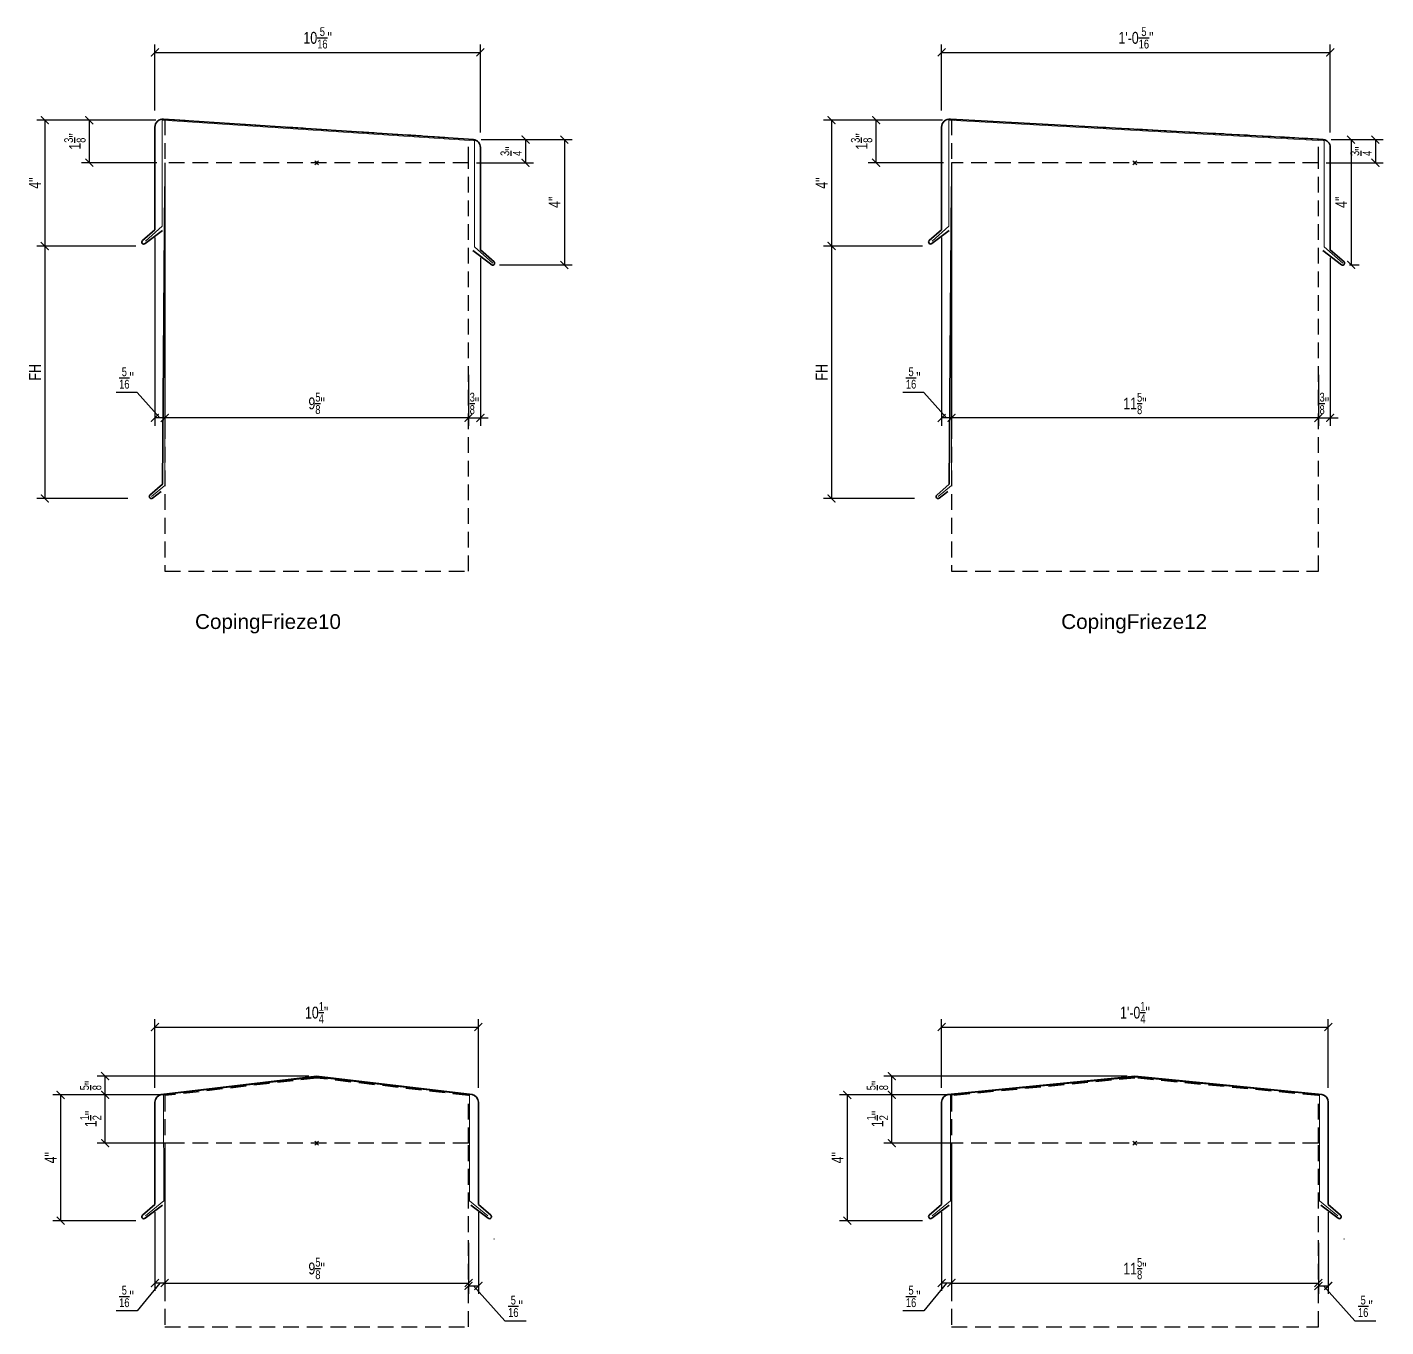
# Model space of a CAD drawing. Header units: inches. Extents: x 1550 to 1938, y 1113 to 1725.
# Drawn here: x 1718.37 to 1761.41, y 1655.64 to 1696.81 of the extents above; entities that cross this region are included whole.
import ezdxf
from ezdxf.enums import TextEntityAlignment as Align

# ---------------------------------------------------------------- set-up
doc = ezdxf.new("R2010")
doc.units = ezdxf.units.IN
doc.header["$LTSCALE"] = 4
doc.header["$MEASUREMENT"] = 0
doc.header["$PDMODE"] = 99
doc.header["$PDSIZE"] = 0.0625
doc.linetypes.add('HIDDEN2', pattern=[0.1875, 0.125, -0.0625])
doc.layers.get('Defpoints').update_dxf_attribs({"color": 121})
for name, color, linetype, lineweight in [('A-Anno-Dims', 211, 'Continuous', 25), ('G-Anno-Ttlb', 213, 'Continuous', 50), ('SubStrate', 81, 'HIDDEN2', 25), ('Thin', 150, 'Continuous', 18), ('Wide', 212, 'Continuous', 35)]:
    doc.layers.add(name, color=color, linetype=linetype, lineweight=lineweight)
doc.layers.add('G-Anno-Nplt', color=140, linetype='Continuous', lineweight=18, plot=False)
doc.styles.add('Arch-Dim', font='ARIAL.TTF', dxfattribs={"width": 0.75})
doc.styles.add('RomanS', font='romans.shx')
doc.dimstyles.new('Aec-Arch-I-3', dxfattribs={"dimscale": 4, "dimtxt": 0.09375, "dimasz": 0.0625, "dimexe": 0.0625, "dimexo": 0.0625, "dimgap": 0.03125, "dimtad": 1, "dimdec": 4, "dimzin": 3, "dimdsep": 46, "dimlunit": 4, "dimtxsty": 'Arch-Dim', "dimblk": 'ARCHTICK', "dimcen": 0.09375, "dimclrd": 8, "dimclre": 8, "dimazin": 2, "dimtfac": 0.75, "dimtdec": 4, "dimtix": 1, "dimtmove": 1, "dimatfit": 2, "dimldrblk": 'OPEN90', "dimfxl": 1, "dimtolj": 1, "dimtzin": 0, "dimarcsym": 0})

# ---------------------------------------------------------------- blocks, each defined once
blk = doc.blocks.new('_ArchTick')
at = {"color": 0, "linetype": 'ByBlock', "const_width": 0.15}
blk.add_lwpolyline([(-0.5, -0.5), (0.5, 0.5)], dxfattribs=at)
blk = doc.blocks.new('*D84')
at = {"layer": 'A-Anno-Dims', "color": 8, "lineweight": -2}
for p, q in [((1732.754, 1693.246), (1735.636, 1693.246)), ((1735.386, 1693.246), (1735.386, 1689.277)), ((1733.333, 1689.277), (1735.636, 1689.277))]:
    blk.add_line(p, q, dxfattribs=at)
at = {"layer": 'Defpoints', "color": 0}
for p in [(1732.504, 1693.246), (1733.083, 1689.277), (1735.386, 1689.277)]:
    blk.add_point(p, dxfattribs=at)
at = {"layer": 'A-Anno-Dims', "color": 8, "lineweight": -2, "xscale": 0.25, "yscale": 0.25, "zscale": 0.25}
for p, rotation in [((1735.386, 1693.246), 90), ((1735.386, 1689.277), 270)]:
    blk.add_blockref('_ArchTick', p, dxfattribs=dict(at, rotation=rotation))
at = {"layer": 'A-Anno-Dims', "color": 0, "insert": (1735.074, 1691.262), "char_height": 0.375, "attachment_point": 5, "rotation": 90, "style": 'Arch-Dim'}
blk.add_mtext('\\A1;4"', dxfattribs=at)
blk = doc.blocks.new('_Open90')
at = {"color": 0, "linetype": 'ByBlock', "lineweight": -2}
for p, q in [((0, 0), (-1, 0)), ((-0.5, 0.5), (0, 0)), ((0, 0), (-0.5, -0.5))]:
    blk.add_line(p, q, dxfattribs=at)
blk = doc.blocks.new('*D85')
at = {"layer": 'A-Anno-Dims', "color": 8, "lineweight": -2}
for p, q in [((1722.413, 1694.173), (1722.413, 1696.26)), ((1722.413, 1696.01), (1732.726, 1696.01)), ((1732.726, 1693.472), (1732.726, 1696.26))]:
    blk.add_line(p, q, dxfattribs=at)
at = {"layer": 'Defpoints', "color": 0}
for p in [(1732.726, 1696.01), (1722.413, 1693.923), (1732.726, 1693.222)]:
    blk.add_point(p, dxfattribs=at)
at = {"layer": 'A-Anno-Dims', "color": 8, "lineweight": -2, "xscale": 0.25, "yscale": 0.25, "zscale": 0.25, "rotation": 180}
blk.add_blockref('_ArchTick', (1722.413, 1696.01), dxfattribs=at)
at = {"layer": 'A-Anno-Dims', "color": 8, "lineweight": -2, "xscale": 0.25, "yscale": 0.25, "zscale": 0.25}
blk.add_blockref('_ArchTick', (1732.726, 1696.01), dxfattribs=at)
at = {"layer": 'A-Anno-Dims', "color": 0, "insert": (1727.57, 1696.47), "char_height": 0.375, "attachment_point": 5, "style": 'Arch-Dim'}
blk.add_mtext('\\A1;10{\\H0.750000x;\\S5/16;}"', dxfattribs=at)
blk = doc.blocks.new('Anno_Title_T2')
at = {"color": 0, "linetype": 'ByBlock', "lineweight": -2, "style": 'RomanS'}
blk.add_attdef('TITLE', (0, 0.5), '', height=1.25, dxfattribs=at)
blk.add_attdef('SCALE', text='', height=0.75, dxfattribs=at).set_placement((0, -0.5), align=Align.TOP_LEFT)
blk = doc.blocks.new('*D91')
at = {"layer": 'A-Anno-Dims', "color": 8, "lineweight": -2}
for p, q in [((1733.004, 1693.246), (1734.406, 1693.246)), ((1734.156, 1693.246), (1734.156, 1692.513)), ((1732.601, 1692.513), (1734.406, 1692.513))]:
    blk.add_line(p, q, dxfattribs=at)
at = {"layer": 'Defpoints', "color": 0}
for p in [(1732.754, 1693.246), (1732.351, 1692.513), (1734.156, 1692.513)]:
    blk.add_point(p, dxfattribs=at)
at = {"layer": 'A-Anno-Dims', "color": 8, "lineweight": -2, "xscale": 0.25, "yscale": 0.25, "zscale": 0.25}
for p, rotation in [((1734.156, 1693.246), 90), ((1734.156, 1692.513), 270)]:
    blk.add_blockref('_ArchTick', p, dxfattribs=dict(at, rotation=rotation))
at = {"layer": 'A-Anno-Dims', "color": 0, "insert": (1733.7, 1692.88), "char_height": 0.375, "attachment_point": 5, "rotation": 90, "style": 'Arch-Dim'}
blk.add_mtext('\\A1;{\\H0.750000x;\\S3/4;}"', dxfattribs=at)
blk = doc.blocks.new('*D86')
at = {"layer": 'A-Anno-Dims', "color": 8, "lineweight": -2}
for p, q in [((1722.442, 1693.861), (1720.087, 1693.861)), ((1720.337, 1692.513), (1720.337, 1693.861)), ((1722.476, 1692.513), (1720.087, 1692.513))]:
    blk.add_line(p, q, dxfattribs=at)
at = {"layer": 'Defpoints', "color": 0}
for p in [(1720.337, 1693.861), (1722.692, 1693.861), (1722.726, 1692.513)]:
    blk.add_point(p, dxfattribs=at)
at = {"layer": 'A-Anno-Dims', "color": 8, "lineweight": -2, "xscale": 0.25, "yscale": 0.25, "zscale": 0.25}
for p, rotation in [((1720.337, 1693.861), 90), ((1720.337, 1692.513), 270)]:
    blk.add_blockref('_ArchTick', p, dxfattribs=dict(at, rotation=rotation))
at = {"layer": 'A-Anno-Dims', "color": 0, "insert": (1719.878, 1693.187), "char_height": 0.375, "attachment_point": 5, "rotation": 90, "style": 'Arch-Dim'}
blk.add_mtext('\\A1;1{\\H0.750000x;\\S3/8;}"', dxfattribs=at)
blk = doc.blocks.new('*D87')
at = {"layer": 'A-Anno-Dims', "color": 8, "lineweight": -2}
for p, q in [((1722.442, 1693.861), (1718.676, 1693.861)), ((1718.926, 1693.861), (1718.926, 1689.876)), ((1721.808, 1689.876), (1718.676, 1689.876))]:
    blk.add_line(p, q, dxfattribs=at)
at = {"layer": 'Defpoints', "color": 0}
for p in [(1722.692, 1693.861), (1718.926, 1689.876), (1722.058, 1689.876)]:
    blk.add_point(p, dxfattribs=at)
at = {"layer": 'A-Anno-Dims', "color": 8, "lineweight": -2, "xscale": 0.25, "yscale": 0.25, "zscale": 0.25}
for p, rotation in [((1718.926, 1693.861), 90), ((1718.926, 1689.876), 270)]:
    blk.add_blockref('_ArchTick', p, dxfattribs=dict(at, rotation=rotation))
at = {"layer": 'A-Anno-Dims', "color": 0, "insert": (1718.613, 1691.868), "char_height": 0.375, "attachment_point": 5, "rotation": 90, "style": 'Arch-Dim'}
blk.add_mtext('\\A1;4"', dxfattribs=at)
blk = doc.blocks.new('*D88')
at = {"layer": 'A-Anno-Dims', "color": 8, "lineweight": -2}
for p, q in [((1722.726, 1692.013), (1722.726, 1684.181)), ((1722.413, 1690.144), (1722.413, 1684.181)), ((1721.849, 1685.239), (1721.182, 1685.239)), ((1722.57, 1684.431), (1721.849, 1685.239)), ((1722.726, 1684.431), (1722.413, 1684.431))]:
    blk.add_line(p, q, dxfattribs=at)
at = {"layer": 'Defpoints', "color": 0}
for p in [(1722.726, 1692.263), (1722.413, 1690.394), (1722.413, 1684.431)]:
    blk.add_point(p, dxfattribs=at)
at = {"layer": 'A-Anno-Dims', "color": 8, "lineweight": -2, "xscale": 0.25, "yscale": 0.25, "zscale": 0.25, "rotation": 180}
blk.add_blockref('_ArchTick', (1722.413, 1684.431), dxfattribs=at)
at = {"layer": 'A-Anno-Dims', "color": 8, "lineweight": -2, "xscale": 0.25, "yscale": 0.25, "zscale": 0.25}
blk.add_blockref('_ArchTick', (1722.726, 1684.431), dxfattribs=at)
at = {"layer": 'A-Anno-Dims', "color": 0, "insert": (1721.515, 1685.696), "char_height": 0.375, "attachment_point": 5, "style": 'Arch-Dim'}
blk.add_mtext('\\A1;{\\H0.750000x;\\S5/16;}"', dxfattribs=at)
blk = doc.blocks.new('*D92')
at = {"layer": 'A-Anno-Dims', "color": 8, "lineweight": -2}
for p, q in [((1732.726, 1689.505), (1732.726, 1684.181)), ((1732.351, 1685.793), (1732.351, 1684.181)), ((1732.351, 1684.431), (1732.101, 1684.431)), ((1732.351, 1684.431), (1732.726, 1684.431)), ((1732.726, 1684.431), (1732.976, 1684.431))]:
    blk.add_line(p, q, dxfattribs=at)
at = {"layer": 'Defpoints', "color": 0}
for p in [(1732.726, 1689.755), (1732.351, 1686.043), (1732.726, 1684.431)]:
    blk.add_point(p, dxfattribs=at)
at = {"layer": 'A-Anno-Dims', "color": 8, "lineweight": -2, "xscale": 0.25, "yscale": 0.25, "zscale": 0.25}
blk.add_blockref('_ArchTick', (1732.351, 1684.431), dxfattribs=at)
at = {"layer": 'A-Anno-Dims', "color": 8, "lineweight": -2, "xscale": 0.25, "yscale": 0.25, "zscale": 0.25, "rotation": 180}
blk.add_blockref('_ArchTick', (1732.726, 1684.431), dxfattribs=at)
at = {"layer": 'A-Anno-Dims', "color": 0, "insert": (1732.538, 1684.89), "char_height": 0.375, "attachment_point": 5, "style": 'Arch-Dim'}
blk.add_mtext('\\A1;{\\H0.750000x;\\S3/8;}"', dxfattribs=at)
blk = doc.blocks.new('*D89')
at = {"layer": 'A-Anno-Dims', "color": 8, "lineweight": -2}
for p, q in [((1721.558, 1689.876), (1718.676, 1689.876)), ((1718.926, 1689.876), (1718.926, 1681.876)), ((1721.558, 1681.876), (1718.676, 1681.876))]:
    blk.add_line(p, q, dxfattribs=at)
at = {"layer": 'Defpoints', "color": 0}
for p in [(1721.808, 1689.876), (1718.926, 1681.876), (1721.808, 1681.876)]:
    blk.add_point(p, dxfattribs=at)
at = {"layer": 'A-Anno-Dims', "color": 8, "lineweight": -2, "xscale": 0.25, "yscale": 0.25, "zscale": 0.25}
for p, rotation in [((1718.926, 1689.876), 90), ((1718.926, 1681.876), 270)]:
    blk.add_blockref('_ArchTick', p, dxfattribs=dict(at, rotation=rotation))
at = {"layer": 'A-Anno-Dims', "color": 0, "insert": (1718.613, 1685.876), "char_height": 0.375, "attachment_point": 5, "rotation": 90, "style": 'Arch-Dim'}
blk.add_mtext('\\A1;FH', dxfattribs=at)
blk = doc.blocks.new('*D90')
at = {"layer": 'A-Anno-Dims', "color": 8, "lineweight": -2}
for p, q in [((1722.726, 1685.543), (1722.726, 1684.181)), ((1732.351, 1685.543), (1732.351, 1684.181)), ((1732.351, 1684.431), (1722.726, 1684.431))]:
    blk.add_line(p, q, dxfattribs=at)
at = {"layer": 'Defpoints', "color": 0}
for p in [(1722.726, 1685.793), (1732.351, 1685.793), (1722.726, 1684.431)]:
    blk.add_point(p, dxfattribs=at)
at = {"layer": 'A-Anno-Dims', "color": 8, "lineweight": -2, "xscale": 0.25, "yscale": 0.25, "zscale": 0.25, "rotation": 180}
blk.add_blockref('_ArchTick', (1722.726, 1684.431), dxfattribs=at)
at = {"layer": 'A-Anno-Dims', "color": 8, "lineweight": -2, "xscale": 0.25, "yscale": 0.25, "zscale": 0.25}
blk.add_blockref('_ArchTick', (1732.351, 1684.431), dxfattribs=at)
at = {"layer": 'A-Anno-Dims', "color": 0, "insert": (1727.538, 1684.891), "char_height": 0.375, "attachment_point": 5, "style": 'Arch-Dim'}
blk.add_mtext('\\A1;9{\\H0.750000x;\\S5/8;}"', dxfattribs=at)
blk = doc.blocks.new('AecDtl_CopingFrieze10')
at = {"layer": 'Thin'}
for points in [[(-5.425, -2.479), (-4.892, -2.005), (-4.895, 1.353), (4.997, 0.698), (4.997, -2.666), (5.585, -3.183)], [(-4.812, -0.755), (-4.812, -10.221), (-5.233, -10.574)]]:
    blk.add_lwpolyline(points, dxfattribs=at)
at = {"layer": 'Wide'}
for points in [[(5.529, -3.225, 0.937731), (5.625, -3.143), (5.187, -2.759), (5.187, 0.485, 0.382162), (4.965, 0.733), (-4.847, 1.379, 0.447008), (-5.125, 1.13), (-5.125, -2.12), (-5.517, -2.464, 0.414214), (-5.523, -2.553), (-5.521, -2.554, 0.393565), (-5.437, -2.563), (-4.888, -2.146)], [(-4.812, -0.755), (-4.888, -10.182), (-5.28, -10.527, 0.414214), (-5.286, -10.615), (-5.285, -10.617, 0.393565), (-5.2, -10.625), (-4.926, -10.417)]]:
    blk.add_lwpolyline(points, format="xyb", dxfattribs=at)
blk = doc.blocks.new('*D94')
at = {"layer": 'A-Anno-Dims', "color": 8, "lineweight": -2}
for p, q in [((1759.678, 1693.246), (1760.561, 1693.246)), ((1760.311, 1693.246), (1760.311, 1689.277)), ((1760.258, 1689.277), (1760.561, 1689.277))]:
    blk.add_line(p, q, dxfattribs=at)
at = {"layer": 'Defpoints', "color": 0}
for p in [(1759.428, 1693.246), (1760.008, 1689.277), (1760.311, 1689.277)]:
    blk.add_point(p, dxfattribs=at)
at = {"layer": 'A-Anno-Dims', "color": 8, "lineweight": -2, "xscale": 0.25, "yscale": 0.25, "zscale": 0.25}
for p, rotation in [((1760.311, 1693.246), 90), ((1760.311, 1689.277), 270)]:
    blk.add_blockref('_ArchTick', p, dxfattribs=dict(at, rotation=rotation))
at = {"layer": 'A-Anno-Dims', "color": 0, "insert": (1759.998, 1691.262), "char_height": 0.375, "attachment_point": 5, "rotation": 90, "style": 'Arch-Dim'}
blk.add_mtext('\\A1;4"', dxfattribs=at)
blk = doc.blocks.new('*D95')
at = {"layer": 'A-Anno-Dims', "color": 8, "lineweight": -2}
for p, q in [((1747.338, 1694.173), (1747.338, 1696.26)), ((1747.338, 1696.01), (1759.65, 1696.01)), ((1759.65, 1693.472), (1759.65, 1696.26))]:
    blk.add_line(p, q, dxfattribs=at)
at = {"layer": 'Defpoints', "color": 0}
for p in [(1759.65, 1696.01), (1747.338, 1693.923), (1759.65, 1693.222)]:
    blk.add_point(p, dxfattribs=at)
at = {"layer": 'A-Anno-Dims', "color": 8, "lineweight": -2, "xscale": 0.25, "yscale": 0.25, "zscale": 0.25, "rotation": 180}
blk.add_blockref('_ArchTick', (1747.338, 1696.01), dxfattribs=at)
at = {"layer": 'A-Anno-Dims', "color": 8, "lineweight": -2, "xscale": 0.25, "yscale": 0.25, "zscale": 0.25}
blk.add_blockref('_ArchTick', (1759.65, 1696.01), dxfattribs=at)
at = {"layer": 'A-Anno-Dims', "color": 0, "insert": (1753.494, 1696.47), "char_height": 0.375, "attachment_point": 5, "style": 'Arch-Dim'}
blk.add_mtext('\\A1;1\'-0{\\H0.750000x;\\S5/16;}"', dxfattribs=at)
blk = doc.blocks.new('*D101')
at = {"layer": 'A-Anno-Dims', "color": 8, "lineweight": -2}
for p, q in [((1759.928, 1693.246), (1761.331, 1693.246)), ((1761.081, 1693.246), (1761.081, 1692.513)), ((1759.525, 1692.513), (1761.331, 1692.513))]:
    blk.add_line(p, q, dxfattribs=at)
at = {"layer": 'Defpoints', "color": 0}
for p in [(1759.678, 1693.246), (1759.275, 1692.513), (1761.081, 1692.513)]:
    blk.add_point(p, dxfattribs=at)
at = {"layer": 'A-Anno-Dims', "color": 8, "lineweight": -2, "xscale": 0.25, "yscale": 0.25, "zscale": 0.25}
for p, rotation in [((1761.081, 1693.246), 90), ((1761.081, 1692.513), 270)]:
    blk.add_blockref('_ArchTick', p, dxfattribs=dict(at, rotation=rotation))
at = {"layer": 'A-Anno-Dims', "color": 0, "insert": (1760.625, 1692.88), "char_height": 0.375, "attachment_point": 5, "rotation": 90, "style": 'Arch-Dim'}
blk.add_mtext('\\A1;{\\H0.750000x;\\S3/4;}"', dxfattribs=at)
blk = doc.blocks.new('*D96')
at = {"layer": 'A-Anno-Dims', "color": 8, "lineweight": -2}
for p, q in [((1747.366, 1693.861), (1745.011, 1693.861)), ((1745.261, 1692.513), (1745.261, 1693.861)), ((1747.4, 1692.513), (1745.011, 1692.513))]:
    blk.add_line(p, q, dxfattribs=at)
at = {"layer": 'Defpoints', "color": 0}
for p in [(1745.261, 1693.861), (1747.616, 1693.861), (1747.65, 1692.513)]:
    blk.add_point(p, dxfattribs=at)
at = {"layer": 'A-Anno-Dims', "color": 8, "lineweight": -2, "xscale": 0.25, "yscale": 0.25, "zscale": 0.25}
for p, rotation in [((1745.261, 1693.861), 90), ((1745.261, 1692.513), 270)]:
    blk.add_blockref('_ArchTick', p, dxfattribs=dict(at, rotation=rotation))
at = {"layer": 'A-Anno-Dims', "color": 0, "insert": (1744.802, 1693.187), "char_height": 0.375, "attachment_point": 5, "rotation": 90, "style": 'Arch-Dim'}
blk.add_mtext('\\A1;1{\\H0.750000x;\\S3/8;}"', dxfattribs=at)
blk = doc.blocks.new('*D97')
at = {"layer": 'A-Anno-Dims', "color": 8, "lineweight": -2}
for p, q in [((1747.366, 1693.861), (1743.6, 1693.861)), ((1743.85, 1693.861), (1743.85, 1689.876)), ((1746.732, 1689.876), (1743.6, 1689.876))]:
    blk.add_line(p, q, dxfattribs=at)
at = {"layer": 'Defpoints', "color": 0}
for p in [(1747.616, 1693.861), (1743.85, 1689.876), (1746.982, 1689.876)]:
    blk.add_point(p, dxfattribs=at)
at = {"layer": 'A-Anno-Dims', "color": 8, "lineweight": -2, "xscale": 0.25, "yscale": 0.25, "zscale": 0.25}
for p, rotation in [((1743.85, 1693.861), 90), ((1743.85, 1689.876), 270)]:
    blk.add_blockref('_ArchTick', p, dxfattribs=dict(at, rotation=rotation))
at = {"layer": 'A-Anno-Dims', "color": 0, "insert": (1743.538, 1691.868), "char_height": 0.375, "attachment_point": 5, "rotation": 90, "style": 'Arch-Dim'}
blk.add_mtext('\\A1;4"', dxfattribs=at)
blk = doc.blocks.new('*D98')
at = {"layer": 'A-Anno-Dims', "color": 8, "lineweight": -2}
for p, q in [((1747.65, 1692.013), (1747.65, 1684.181)), ((1747.338, 1690.144), (1747.338, 1684.181)), ((1746.774, 1685.239), (1746.106, 1685.239)), ((1747.494, 1684.431), (1746.774, 1685.239)), ((1747.65, 1684.431), (1747.338, 1684.431))]:
    blk.add_line(p, q, dxfattribs=at)
at = {"layer": 'Defpoints', "color": 0}
for p in [(1747.65, 1692.263), (1747.338, 1690.394), (1747.338, 1684.431)]:
    blk.add_point(p, dxfattribs=at)
at = {"layer": 'A-Anno-Dims', "color": 8, "lineweight": -2, "xscale": 0.25, "yscale": 0.25, "zscale": 0.25, "rotation": 180}
blk.add_blockref('_ArchTick', (1747.338, 1684.431), dxfattribs=at)
at = {"layer": 'A-Anno-Dims', "color": 8, "lineweight": -2, "xscale": 0.25, "yscale": 0.25, "zscale": 0.25}
blk.add_blockref('_ArchTick', (1747.65, 1684.431), dxfattribs=at)
at = {"layer": 'A-Anno-Dims', "color": 0, "insert": (1746.44, 1685.696), "char_height": 0.375, "attachment_point": 5, "style": 'Arch-Dim'}
blk.add_mtext('\\A1;{\\H0.750000x;\\S5/16;}"', dxfattribs=at)
blk = doc.blocks.new('*D102')
at = {"layer": 'A-Anno-Dims', "color": 8, "lineweight": -2}
for p, q in [((1759.65, 1689.505), (1759.65, 1684.181)), ((1759.275, 1685.793), (1759.275, 1684.181)), ((1759.275, 1684.431), (1759.025, 1684.431)), ((1759.275, 1684.431), (1759.65, 1684.431)), ((1759.65, 1684.431), (1759.9, 1684.431))]:
    blk.add_line(p, q, dxfattribs=at)
at = {"layer": 'Defpoints', "color": 0}
for p in [(1759.65, 1689.755), (1759.275, 1686.043), (1759.65, 1684.431)]:
    blk.add_point(p, dxfattribs=at)
at = {"layer": 'A-Anno-Dims', "color": 8, "lineweight": -2, "xscale": 0.25, "yscale": 0.25, "zscale": 0.25}
blk.add_blockref('_ArchTick', (1759.275, 1684.431), dxfattribs=at)
at = {"layer": 'A-Anno-Dims', "color": 8, "lineweight": -2, "xscale": 0.25, "yscale": 0.25, "zscale": 0.25, "rotation": 180}
blk.add_blockref('_ArchTick', (1759.65, 1684.431), dxfattribs=at)
at = {"layer": 'A-Anno-Dims', "color": 0, "insert": (1759.463, 1684.89), "char_height": 0.375, "attachment_point": 5, "style": 'Arch-Dim'}
blk.add_mtext('\\A1;{\\H0.750000x;\\S3/8;}"', dxfattribs=at)
blk = doc.blocks.new('*D99')
at = {"layer": 'A-Anno-Dims', "color": 8, "lineweight": -2}
for p, q in [((1746.482, 1689.876), (1743.6, 1689.876)), ((1743.85, 1689.876), (1743.85, 1681.876)), ((1746.482, 1681.876), (1743.6, 1681.876))]:
    blk.add_line(p, q, dxfattribs=at)
at = {"layer": 'Defpoints', "color": 0}
for p in [(1746.732, 1689.876), (1743.85, 1681.876), (1746.732, 1681.876)]:
    blk.add_point(p, dxfattribs=at)
at = {"layer": 'A-Anno-Dims', "color": 8, "lineweight": -2, "xscale": 0.25, "yscale": 0.25, "zscale": 0.25}
for p, rotation in [((1743.85, 1689.876), 90), ((1743.85, 1681.876), 270)]:
    blk.add_blockref('_ArchTick', p, dxfattribs=dict(at, rotation=rotation))
at = {"layer": 'A-Anno-Dims', "color": 0, "insert": (1743.538, 1685.876), "char_height": 0.375, "attachment_point": 5, "rotation": 90, "style": 'Arch-Dim'}
blk.add_mtext('\\A1;FH', dxfattribs=at)
blk = doc.blocks.new('*D100')
at = {"layer": 'A-Anno-Dims', "color": 8, "lineweight": -2}
for p, q in [((1747.65, 1685.543), (1747.65, 1684.181)), ((1759.275, 1685.543), (1759.275, 1684.181)), ((1759.275, 1684.431), (1747.65, 1684.431))]:
    blk.add_line(p, q, dxfattribs=at)
at = {"layer": 'Defpoints', "color": 0}
for p in [(1747.65, 1685.793), (1759.275, 1685.793), (1747.65, 1684.431)]:
    blk.add_point(p, dxfattribs=at)
at = {"layer": 'A-Anno-Dims', "color": 8, "lineweight": -2, "xscale": 0.25, "yscale": 0.25, "zscale": 0.25, "rotation": 180}
blk.add_blockref('_ArchTick', (1747.65, 1684.431), dxfattribs=at)
at = {"layer": 'A-Anno-Dims', "color": 8, "lineweight": -2, "xscale": 0.25, "yscale": 0.25, "zscale": 0.25}
blk.add_blockref('_ArchTick', (1759.275, 1684.431), dxfattribs=at)
at = {"layer": 'A-Anno-Dims', "color": 0, "insert": (1753.463, 1684.887), "char_height": 0.375, "attachment_point": 5, "style": 'Arch-Dim'}
blk.add_mtext('\\A1;11{\\H0.750000x;\\S5/8;}"', dxfattribs=at)
blk = doc.blocks.new('AecDtl_CopingFrieze12')
at = {"layer": 'Thin'}
for points in [[(-6.425, -2.479), (-5.892, -2.005), (-5.895, 1.353), (5.997, 0.698), (5.997, -2.666), (6.585, -3.183)], [(-5.812, -0.755), (-5.812, -10.221), (-6.233, -10.574)]]:
    blk.add_lwpolyline(points, dxfattribs=at)
at = {"layer": 'Wide'}
for points in [[(6.529, -3.225, 0.937731), (6.625, -3.143), (6.187, -2.759), (6.187, 0.485, 0.382162), (5.965, 0.733), (-5.847, 1.379, 0.447008), (-6.125, 1.13), (-6.125, -2.12), (-6.517, -2.464, 0.414214), (-6.523, -2.553), (-6.521, -2.554, 0.393565), (-6.437, -2.563), (-5.888, -2.146)], [(-5.812, -0.755), (-5.888, -10.182), (-6.28, -10.527, 0.414214), (-6.286, -10.615), (-6.285, -10.617, 0.393565), (-6.2, -10.625), (-5.926, -10.417)]]:
    blk.add_lwpolyline(points, format="xyb", dxfattribs=at)
blk = doc.blocks.new('*D128')
at = {"layer": 'A-Anno-Dims', "color": 8, "lineweight": -2}
for p, q in [((1722.413, 1663.207), (1722.413, 1665.386)), ((1732.663, 1663.207), (1732.663, 1665.386)), ((1722.413, 1665.136), (1732.663, 1665.136))]:
    blk.add_line(p, q, dxfattribs=at)
at = {"layer": 'Defpoints', "color": 0}
for p in [(1732.663, 1665.136), (1722.413, 1662.957), (1732.663, 1662.957)]:
    blk.add_point(p, dxfattribs=at)
at = {"layer": 'A-Anno-Dims', "color": 8, "lineweight": -2, "xscale": 0.25, "yscale": 0.25, "zscale": 0.25, "rotation": 180}
blk.add_blockref('_ArchTick', (1722.413, 1665.136), dxfattribs=at)
at = {"layer": 'A-Anno-Dims', "color": 8, "lineweight": -2, "xscale": 0.25, "yscale": 0.25, "zscale": 0.25}
blk.add_blockref('_ArchTick', (1732.663, 1665.136), dxfattribs=at)
at = {"layer": 'A-Anno-Dims', "color": 0, "insert": (1727.538, 1665.593), "char_height": 0.375, "attachment_point": 5, "style": 'Arch-Dim'}
blk.add_mtext('\\A1;10{\\H0.750000x;\\S1/4;}"', dxfattribs=at)
blk = doc.blocks.new('*D129')
at = {"layer": 'A-Anno-Dims', "color": 8, "lineweight": -2}
for p, q in [((1722.942, 1662.986), (1720.587, 1662.986)), ((1720.837, 1661.457), (1720.837, 1662.986)), ((1722.976, 1661.457), (1720.587, 1661.457))]:
    blk.add_line(p, q, dxfattribs=at)
at = {"layer": 'Defpoints', "color": 0}
for p in [(1720.837, 1662.986), (1723.192, 1662.986), (1723.226, 1661.457)]:
    blk.add_point(p, dxfattribs=at)
at = {"layer": 'A-Anno-Dims', "color": 8, "lineweight": -2, "xscale": 0.25, "yscale": 0.25, "zscale": 0.25}
for p, rotation in [((1720.837, 1662.986), 90), ((1720.837, 1661.457), 270)]:
    blk.add_blockref('_ArchTick', p, dxfattribs=dict(at, rotation=rotation))
at = {"layer": 'A-Anno-Dims', "color": 0, "insert": (1720.382, 1662.222), "char_height": 0.375, "attachment_point": 5, "rotation": 90, "style": 'Arch-Dim'}
blk.add_mtext('\\A1;1{\\H0.750000x;\\S1/2;}"', dxfattribs=at)
blk = doc.blocks.new('*D130')
at = {"layer": 'A-Anno-Dims', "color": 8, "lineweight": -2}
for p, q in [((1722.442, 1662.986), (1719.176, 1662.986)), ((1719.426, 1662.986), (1719.426, 1659.001)), ((1721.808, 1659.001), (1719.176, 1659.001))]:
    blk.add_line(p, q, dxfattribs=at)
at = {"layer": 'Defpoints', "color": 0}
for p in [(1722.692, 1662.986), (1719.426, 1659.001), (1722.058, 1659.001)]:
    blk.add_point(p, dxfattribs=at)
at = {"layer": 'A-Anno-Dims', "color": 8, "lineweight": -2, "xscale": 0.25, "yscale": 0.25, "zscale": 0.25}
for p, rotation in [((1719.426, 1662.986), 90), ((1719.426, 1659.001), 270)]:
    blk.add_blockref('_ArchTick', p, dxfattribs=dict(at, rotation=rotation))
at = {"layer": 'A-Anno-Dims', "color": 0, "insert": (1719.113, 1660.994), "char_height": 0.375, "attachment_point": 5, "rotation": 90, "style": 'Arch-Dim'}
blk.add_mtext('\\A1;4"', dxfattribs=at)
blk = doc.blocks.new('*D131')
at = {"layer": 'A-Anno-Dims', "color": 8, "lineweight": -2}
for p, q in [((1722.726, 1661.139), (1722.726, 1656.777)), ((1722.413, 1659.269), (1722.413, 1656.777)), ((1722.57, 1657.027), (1721.849, 1656.144)), ((1722.726, 1657.027), (1722.413, 1657.027)), ((1721.849, 1656.144), (1721.182, 1656.144))]:
    blk.add_line(p, q, dxfattribs=at)
at = {"layer": 'Defpoints', "color": 0}
for p in [(1722.726, 1661.389), (1722.413, 1659.519), (1722.413, 1657.027)]:
    blk.add_point(p, dxfattribs=at)
at = {"layer": 'A-Anno-Dims', "color": 8, "lineweight": -2, "xscale": 0.25, "yscale": 0.25, "zscale": 0.25, "rotation": 180}
blk.add_blockref('_ArchTick', (1722.413, 1657.027), dxfattribs=at)
at = {"layer": 'A-Anno-Dims', "color": 8, "lineweight": -2, "xscale": 0.25, "yscale": 0.25, "zscale": 0.25}
blk.add_blockref('_ArchTick', (1722.726, 1657.027), dxfattribs=at)
at = {"layer": 'A-Anno-Dims', "color": 0, "insert": (1721.515, 1656.601), "char_height": 0.375, "attachment_point": 5, "style": 'Arch-Dim'}
blk.add_mtext('\\A1;{\\H0.750000x;\\S5/16;}"', dxfattribs=at)
blk = doc.blocks.new('*D133')
at = {"layer": 'A-Anno-Dims', "color": 8, "lineweight": -2}
for p, q in [((1732.663, 1659.269), (1732.663, 1656.686)), ((1732.351, 1658.298), (1732.351, 1656.686)), ((1732.351, 1656.936), (1732.663, 1656.936)), ((1732.507, 1656.936), (1733.505, 1655.832)), ((1733.505, 1655.832), (1734.173, 1655.832))]:
    blk.add_line(p, q, dxfattribs=at)
at = {"layer": 'Defpoints', "color": 0}
for p in [(1732.663, 1659.519), (1732.351, 1658.548), (1732.663, 1656.936)]:
    blk.add_point(p, dxfattribs=at)
at = {"layer": 'A-Anno-Dims', "color": 8, "lineweight": -2, "xscale": 0.25, "yscale": 0.25, "zscale": 0.25, "rotation": 180}
blk.add_blockref('_ArchTick', (1732.351, 1656.936), dxfattribs=at)
at = {"layer": 'A-Anno-Dims', "color": 8, "lineweight": -2, "xscale": 0.25, "yscale": 0.25, "zscale": 0.25}
blk.add_blockref('_ArchTick', (1732.663, 1656.936), dxfattribs=at)
at = {"layer": 'A-Anno-Dims', "color": 0, "insert": (1733.839, 1656.289), "char_height": 0.375, "attachment_point": 5, "style": 'Arch-Dim'}
blk.add_mtext('\\A1;{\\H0.750000x;\\S5/16;}"', dxfattribs=at)
blk = doc.blocks.new('*D132')
at = {"layer": 'A-Anno-Dims', "color": 8, "lineweight": -2}
for p, q in [((1727.288, 1663.582), (1720.587, 1663.582)), ((1720.837, 1662.986), (1720.837, 1663.582)), ((1722.442, 1662.986), (1720.587, 1662.986))]:
    blk.add_line(p, q, dxfattribs=at)
at = {"layer": 'Defpoints', "color": 0}
for p in [(1720.837, 1663.582), (1727.538, 1663.582), (1722.692, 1662.986)]:
    blk.add_point(p, dxfattribs=at)
at = {"layer": 'A-Anno-Dims', "color": 8, "lineweight": -2, "xscale": 0.25, "yscale": 0.25, "zscale": 0.25}
for p, rotation in [((1720.837, 1663.582), 90), ((1720.837, 1662.986), 270)]:
    blk.add_blockref('_ArchTick', p, dxfattribs=dict(at, rotation=rotation))
at = {"layer": 'A-Anno-Dims', "color": 0, "insert": (1720.38, 1663.284), "char_height": 0.375, "attachment_point": 5, "rotation": 90, "style": 'Arch-Dim'}
blk.add_mtext('\\A1;{\\H0.750000x;\\S5/8;}"', dxfattribs=at)
blk = doc.blocks.new('*D134')
at = {"layer": 'A-Anno-Dims', "color": 8, "lineweight": -2}
for p, q in [((1722.726, 1658.298), (1722.726, 1656.777)), ((1732.351, 1658.139), (1732.351, 1656.777)), ((1722.726, 1657.027), (1732.351, 1657.027))]:
    blk.add_line(p, q, dxfattribs=at)
at = {"layer": 'Defpoints', "color": 0}
for p in [(1722.726, 1658.548), (1732.351, 1658.389), (1732.351, 1657.027)]:
    blk.add_point(p, dxfattribs=at)
at = {"layer": 'A-Anno-Dims', "color": 8, "lineweight": -2, "xscale": 0.25, "yscale": 0.25, "zscale": 0.25, "rotation": 180}
blk.add_blockref('_ArchTick', (1722.726, 1657.027), dxfattribs=at)
at = {"layer": 'A-Anno-Dims', "color": 8, "lineweight": -2, "xscale": 0.25, "yscale": 0.25, "zscale": 0.25}
blk.add_blockref('_ArchTick', (1732.351, 1657.027), dxfattribs=at)
at = {"layer": 'A-Anno-Dims', "color": 0, "insert": (1727.538, 1657.487), "char_height": 0.375, "attachment_point": 5, "style": 'Arch-Dim'}
blk.add_mtext('\\A1;9{\\H0.750000x;\\S5/8;}"', dxfattribs=at)
blk = doc.blocks.new('*D136')
at = {"layer": 'A-Anno-Dims', "color": 8, "lineweight": -2}
for p, q in [((1747.338, 1663.207), (1747.338, 1665.386)), ((1759.588, 1663.207), (1759.588, 1665.386)), ((1747.338, 1665.136), (1759.588, 1665.136))]:
    blk.add_line(p, q, dxfattribs=at)
at = {"layer": 'Defpoints', "color": 0}
for p in [(1759.588, 1665.136), (1747.338, 1662.957), (1759.588, 1662.957)]:
    blk.add_point(p, dxfattribs=at)
at = {"layer": 'A-Anno-Dims', "color": 8, "lineweight": -2, "xscale": 0.25, "yscale": 0.25, "zscale": 0.25, "rotation": 180}
blk.add_blockref('_ArchTick', (1747.338, 1665.136), dxfattribs=at)
at = {"layer": 'A-Anno-Dims', "color": 8, "lineweight": -2, "xscale": 0.25, "yscale": 0.25, "zscale": 0.25}
blk.add_blockref('_ArchTick', (1759.588, 1665.136), dxfattribs=at)
at = {"layer": 'A-Anno-Dims', "color": 0, "insert": (1753.463, 1665.593), "char_height": 0.375, "attachment_point": 5, "style": 'Arch-Dim'}
blk.add_mtext('\\A1;1\'-0{\\H0.750000x;\\S1/4;}"', dxfattribs=at)
blk = doc.blocks.new('*D137')
at = {"layer": 'A-Anno-Dims', "color": 8, "lineweight": -2}
for p, q in [((1747.866, 1662.986), (1745.511, 1662.986)), ((1745.761, 1661.457), (1745.761, 1662.986)), ((1747.9, 1661.457), (1745.511, 1661.457))]:
    blk.add_line(p, q, dxfattribs=at)
at = {"layer": 'Defpoints', "color": 0}
for p in [(1745.761, 1662.986), (1748.116, 1662.986), (1748.15, 1661.457)]:
    blk.add_point(p, dxfattribs=at)
at = {"layer": 'A-Anno-Dims', "color": 8, "lineweight": -2, "xscale": 0.25, "yscale": 0.25, "zscale": 0.25}
for p, rotation in [((1745.761, 1662.986), 90), ((1745.761, 1661.457), 270)]:
    blk.add_blockref('_ArchTick', p, dxfattribs=dict(at, rotation=rotation))
at = {"layer": 'A-Anno-Dims', "color": 0, "insert": (1745.307, 1662.222), "char_height": 0.375, "attachment_point": 5, "rotation": 90, "style": 'Arch-Dim'}
blk.add_mtext('\\A1;1{\\H0.750000x;\\S1/2;}"', dxfattribs=at)
blk = doc.blocks.new('*D138')
at = {"layer": 'A-Anno-Dims', "color": 8, "lineweight": -2}
for p, q in [((1747.366, 1662.986), (1744.1, 1662.986)), ((1744.35, 1662.986), (1744.35, 1659.001)), ((1746.732, 1659.001), (1744.1, 1659.001))]:
    blk.add_line(p, q, dxfattribs=at)
at = {"layer": 'Defpoints', "color": 0}
for p in [(1747.616, 1662.986), (1744.35, 1659.001), (1746.982, 1659.001)]:
    blk.add_point(p, dxfattribs=at)
at = {"layer": 'A-Anno-Dims', "color": 8, "lineweight": -2, "xscale": 0.25, "yscale": 0.25, "zscale": 0.25}
for p, rotation in [((1744.35, 1662.986), 90), ((1744.35, 1659.001), 270)]:
    blk.add_blockref('_ArchTick', p, dxfattribs=dict(at, rotation=rotation))
at = {"layer": 'A-Anno-Dims', "color": 0, "insert": (1744.038, 1660.994), "char_height": 0.375, "attachment_point": 5, "rotation": 90, "style": 'Arch-Dim'}
blk.add_mtext('\\A1;4"', dxfattribs=at)
blk = doc.blocks.new('*D139')
at = {"layer": 'A-Anno-Dims', "color": 8, "lineweight": -2}
for p, q in [((1747.65, 1661.139), (1747.65, 1656.777)), ((1747.338, 1659.269), (1747.338, 1656.777)), ((1747.494, 1657.027), (1746.774, 1656.144)), ((1747.65, 1657.027), (1747.338, 1657.027)), ((1746.774, 1656.144), (1746.106, 1656.144))]:
    blk.add_line(p, q, dxfattribs=at)
at = {"layer": 'Defpoints', "color": 0}
for p in [(1747.65, 1661.389), (1747.338, 1659.519), (1747.338, 1657.027)]:
    blk.add_point(p, dxfattribs=at)
at = {"layer": 'A-Anno-Dims', "color": 8, "lineweight": -2, "xscale": 0.25, "yscale": 0.25, "zscale": 0.25, "rotation": 180}
blk.add_blockref('_ArchTick', (1747.338, 1657.027), dxfattribs=at)
at = {"layer": 'A-Anno-Dims', "color": 8, "lineweight": -2, "xscale": 0.25, "yscale": 0.25, "zscale": 0.25}
blk.add_blockref('_ArchTick', (1747.65, 1657.027), dxfattribs=at)
at = {"layer": 'A-Anno-Dims', "color": 0, "insert": (1746.44, 1656.601), "char_height": 0.375, "attachment_point": 5, "style": 'Arch-Dim'}
blk.add_mtext('\\A1;{\\H0.750000x;\\S5/16;}"', dxfattribs=at)
blk = doc.blocks.new('*D141')
at = {"layer": 'A-Anno-Dims', "color": 8, "lineweight": -2}
for p, q in [((1759.588, 1659.269), (1759.588, 1656.686)), ((1759.275, 1658.298), (1759.275, 1656.686)), ((1759.275, 1656.936), (1759.588, 1656.936)), ((1759.432, 1656.936), (1760.43, 1655.832)), ((1760.43, 1655.832), (1761.097, 1655.832))]:
    blk.add_line(p, q, dxfattribs=at)
at = {"layer": 'Defpoints', "color": 0}
for p in [(1759.588, 1659.519), (1759.275, 1658.548), (1759.588, 1656.936)]:
    blk.add_point(p, dxfattribs=at)
at = {"layer": 'A-Anno-Dims', "color": 8, "lineweight": -2, "xscale": 0.25, "yscale": 0.25, "zscale": 0.25, "rotation": 180}
blk.add_blockref('_ArchTick', (1759.275, 1656.936), dxfattribs=at)
at = {"layer": 'A-Anno-Dims', "color": 8, "lineweight": -2, "xscale": 0.25, "yscale": 0.25, "zscale": 0.25}
blk.add_blockref('_ArchTick', (1759.588, 1656.936), dxfattribs=at)
at = {"layer": 'A-Anno-Dims', "color": 0, "insert": (1760.763, 1656.289), "char_height": 0.375, "attachment_point": 5, "style": 'Arch-Dim'}
blk.add_mtext('\\A1;{\\H0.750000x;\\S5/16;}"', dxfattribs=at)
blk = doc.blocks.new('*D140')
at = {"layer": 'A-Anno-Dims', "color": 8, "lineweight": -2}
for p, q in [((1753.213, 1663.582), (1745.511, 1663.582)), ((1745.761, 1662.986), (1745.761, 1663.582)), ((1747.366, 1662.986), (1745.511, 1662.986))]:
    blk.add_line(p, q, dxfattribs=at)
at = {"layer": 'Defpoints', "color": 0}
for p in [(1745.761, 1663.582), (1753.463, 1663.582), (1747.616, 1662.986)]:
    blk.add_point(p, dxfattribs=at)
at = {"layer": 'A-Anno-Dims', "color": 8, "lineweight": -2, "xscale": 0.25, "yscale": 0.25, "zscale": 0.25}
for p, rotation in [((1745.761, 1663.582), 90), ((1745.761, 1662.986), 270)]:
    blk.add_blockref('_ArchTick', p, dxfattribs=dict(at, rotation=rotation))
at = {"layer": 'A-Anno-Dims', "color": 0, "insert": (1745.305, 1663.284), "char_height": 0.375, "attachment_point": 5, "rotation": 90, "style": 'Arch-Dim'}
blk.add_mtext('\\A1;{\\H0.750000x;\\S5/8;}"', dxfattribs=at)
blk = doc.blocks.new('*D142')
at = {"layer": 'A-Anno-Dims', "color": 8, "lineweight": -2}
for p, q in [((1747.65, 1658.298), (1747.65, 1656.777)), ((1759.275, 1658.139), (1759.275, 1656.777)), ((1747.65, 1657.027), (1759.275, 1657.027))]:
    blk.add_line(p, q, dxfattribs=at)
at = {"layer": 'Defpoints', "color": 0}
for p in [(1747.65, 1658.548), (1759.275, 1658.389), (1759.275, 1657.027)]:
    blk.add_point(p, dxfattribs=at)
at = {"layer": 'A-Anno-Dims', "color": 8, "lineweight": -2, "xscale": 0.25, "yscale": 0.25, "zscale": 0.25, "rotation": 180}
blk.add_blockref('_ArchTick', (1747.65, 1657.027), dxfattribs=at)
at = {"layer": 'A-Anno-Dims', "color": 8, "lineweight": -2, "xscale": 0.25, "yscale": 0.25, "zscale": 0.25}
blk.add_blockref('_ArchTick', (1759.275, 1657.027), dxfattribs=at)
at = {"layer": 'A-Anno-Dims', "color": 0, "insert": (1753.463, 1657.484), "char_height": 0.375, "attachment_point": 5, "style": 'Arch-Dim'}
blk.add_mtext('\\A1;11{\\H0.750000x;\\S5/8;}"', dxfattribs=at)
blk = doc.blocks.new('AecDtl_PeakedCoping10UK')
at = {"layer": 'Thin'}
blk.add_lwpolyline([(5.425, -2.297), (4.844, -1.828), (4.847, 1.529), (0, 2.094), (-4.847, 1.529), (-4.844, -1.828), (-5.425, -2.297)], dxfattribs=at)
at = {"layer": 'Wide'}
blk.add_lwpolyline([(4.888, -1.964), (5.437, -2.381, 0.393565), (5.521, -2.372), (5.523, -2.37, 0.414214), (5.517, -2.282), (5.125, -1.938), (5.125, 1.295, 0.357511), (4.924, 1.54), (0, 2.125), (-4.924, 1.54, 0.357511), (-5.125, 1.295), (-5.125, -1.938), (-5.517, -2.282, 0.414214), (-5.523, -2.37), (-5.521, -2.372, 0.393565), (-5.437, -2.381), (-4.888, -1.964)], format="xyb", dxfattribs=at)
blk = doc.blocks.new('AecDtl_PeakedCoping12UK')
at = {"layer": 'Thin'}
blk.add_lwpolyline([(6.425, -2.297), (5.844, -1.828), (5.847, 1.529), (0, 2.094), (-5.847, 1.529), (-5.844, -1.828), (-6.425, -2.297)], dxfattribs=at)
at = {"layer": 'Wide'}
blk.add_lwpolyline([(5.888, -1.964), (6.437, -2.381, 0.393565), (6.521, -2.372), (6.523, -2.37, 0.414214), (6.517, -2.282), (6.125, -1.938), (6.125, 1.295, 0.357511), (5.924, 1.54), (0, 2.125), (-5.924, 1.54, 0.357511), (-6.125, 1.295), (-6.125, -1.938), (-6.517, -2.282, 0.414214), (-6.523, -2.37), (-6.521, -2.372, 0.393565), (-6.437, -2.381), (-5.888, -1.964)], format="xyb", dxfattribs=at)

msp = doc.modelspace()

# ---------------------------------------------------------------- linework, layer by layer
at = {"layer": 'G-Anno-Nplt'}
for p in [(1727.53848, 1692.51341), (1753.46296, 1692.51341), (1727.53848, 1661.45685), (1753.46296, 1661.45685)]:
    msp.add_point(p, dxfattribs=at)
at = {"layer": 'SubStrate'}
for points in [[(1732.35098, 1692.51341), (1732.35098, 1693.26341), (1722.72598, 1693.88841), (1722.72598, 1692.51341)], [(1759.27546, 1692.51341), (1759.27546, 1693.26341), (1747.65046, 1693.88841), (1747.65046, 1692.51341)], [(1732.35098, 1661.45685), (1732.35098, 1662.96183), (1727.53848, 1663.51935), (1722.72598, 1662.96183), (1722.72598, 1661.45685)], [(1759.27546, 1661.45685), (1759.27546, 1662.96183), (1753.46296, 1663.51935), (1747.65046, 1662.96183), (1747.65046, 1661.45685)]]:
    msp.add_lwpolyline(points, dxfattribs=at)
for points in [[(1722.72598, 1679.57227), (1732.35098, 1679.57227), (1732.35098, 1692.51341), (1722.72598, 1692.51341)], [(1747.65046, 1679.57227), (1759.27546, 1679.57227), (1759.27546, 1692.51341), (1747.65046, 1692.51341)], [(1722.72598, 1655.63891), (1732.35098, 1655.63891), (1732.35098, 1661.45685), (1722.72598, 1661.45685)], [(1747.65046, 1655.63891), (1759.27546, 1655.63891), (1759.27546, 1661.45685), (1747.65046, 1661.45685)]]:
    msp.add_lwpolyline(points, close=True, dxfattribs=at)
at = {"layer": 'Wide'}
for points in [[(1733.08323, 1689.27717), (1732.48918, 1689.72834)], [(1760.00771, 1689.27717), (1759.41366, 1689.72834)], [(1733.16488, 1689.2965), (1733.16187, 1689.29253)], [(1760.08936, 1689.2965), (1760.08635, 1689.29253)], [(1733.16488, 1658.42199), (1733.16187, 1658.41803)], [(1760.08936, 1658.42199), (1760.08635, 1658.41803)]]:
    msp.add_lwpolyline(points, dxfattribs=at)

# ---------------------------------------------------------------- block references
for name, p in [('AecDtl_CopingFrieze10', (1727.53848, 1692.51341)), ('AecDtl_CopingFrieze12', (1753.46296, 1692.51341)), ('AecDtl_PeakedCoping10UK', (1727.53848, 1661.45685)), ('AecDtl_PeakedCoping12UK', (1753.46296, 1661.45685))]:
    msp.add_blockref(name, p)
at = {"layer": 'G-Anno-Ttlb'}
ref = msp.add_blockref('Anno_Title_T2', (1723.68536, 1677.55699), dxfattribs=dict(at, xscale=0.375, yscale=0.375, zscale=0.375))
ref.add_attrib('TITLE', 'CopingFrieze10', (1723.68536, 1677.74449), dxfattribs={"layer": '0', "color": 0, "linetype": 'ByBlock', "lineweight": -2, "height": 0.46875, "style": 'Arch-Dim'})
ref = msp.add_blockref('Anno_Title_T2', (1751.12758, 1677.55699), dxfattribs=dict(at, xscale=0.375, yscale=0.375, zscale=0.375))
ref.add_attrib('TITLE', 'CopingFrieze12', (1751.12758, 1677.74449), dxfattribs={"layer": '0', "color": 0, "linetype": 'ByBlock', "lineweight": -2, "height": 0.46875, "style": 'Arch-Dim'})

# ---------------------------------------------------------------- dimensions: what is measured, and where the dimension line sits
at = {"layer": 'A-Anno-Dims'}
for base, p1, p2, picture, middle in [((1732.72598, 1696.01048), (1722.41348, 1693.92313), (1732.72598, 1693.22175), '*D85', (1727.56973, 1696.47026)), ((1759.65046, 1696.01048), (1747.33796, 1693.92313), (1759.65046, 1693.22175), '*D95', (1753.49421, 1696.47026)), ((1732.72598, 1684.43085), (1732.35098, 1686.04284), (1732.72598, 1689.75463), '*D92', (1732.53848, 1684.89002)), ((1759.65046, 1684.43085), (1759.27546, 1686.04284), (1759.65046, 1689.75463), '*D102', (1759.46296, 1684.89002)), ((1722.72598, 1684.43085), (1732.35098, 1685.79284), (1722.72598, 1685.79284), '*D90', (1727.53848, 1684.89063)), ((1747.65046, 1684.43085), (1759.27546, 1685.79284), (1747.65046, 1685.79284), '*D100', (1753.46296, 1684.88743)), ((1732.66348, 1665.13598), (1722.41348, 1662.95685), (1732.66348, 1662.95685), '*D128', (1727.53848, 1665.59288)), ((1759.58796, 1665.13598), (1747.33796, 1662.95685), (1759.58796, 1662.95685), '*D136', (1753.46296, 1665.59288)), ((1732.35098, 1657.02693), (1722.72598, 1658.54788), (1732.35098, 1658.38891), '*D134', (1727.53848, 1657.4867)), ((1759.27546, 1657.02693), (1747.65046, 1658.54788), (1759.27546, 1658.38891), '*D142', (1753.46296, 1657.4835))]:
    dim = msp.add_linear_dim(base=base, p1=p1, p2=p2, dimstyle='Aec-Arch-I-3', dxfattribs=at)
    dim.commit()
    dim.dimension.update_dxf_attribs({"geometry": picture, "text_midpoint": middle})
for base, p1, p2, picture, middle in [((1718.92594, 1689.87572), (1722.69166, 1693.86078), (1722.0577, 1689.87572), '*D87', (1718.61344, 1691.86825)), ((1720.33677, 1693.86078), (1722.72598, 1692.51341), (1722.69166, 1693.86078), '*D86', (1719.8776, 1693.1871)), ((1743.85042, 1689.87572), (1747.61614, 1693.86078), (1746.98218, 1689.87572), '*D97', (1743.53792, 1691.86825)), ((1745.26125, 1693.86078), (1747.65046, 1692.51341), (1747.61614, 1693.86078), '*D96', (1744.80208, 1693.1871)), ((1734.156399, 1692.513412), (1732.753591, 1693.246456), (1732.350983, 1692.513412), '*D91', (1733.700205, 1692.879934)), ((1735.38636, 1689.27717), (1732.50359, 1693.24646), (1733.08323, 1689.27717), '*D84', (1735.07386, 1691.26181)), ((1761.080879, 1692.513412), (1759.678071, 1693.246456), (1759.275463, 1692.513412), '*D101', (1760.624685, 1692.879934)), ((1760.31084, 1689.27717), (1759.42807, 1693.24646), (1760.00771, 1689.27717), '*D94', (1759.99834, 1691.26181)), ((1720.83677, 1663.58185), (1722.69166, 1662.98628), (1727.53848, 1663.58185), '*D132', (1720.38019, 1663.28407)), ((1745.76125, 1663.58185), (1747.61614, 1662.98628), (1753.46296, 1663.58185), '*D140', (1745.30467, 1663.28407)), ((1719.42594, 1659.00122), (1722.69166, 1662.98628), (1722.0577, 1659.00122), '*D130', (1719.11344, 1660.99375)), ((1720.83677, 1662.98628), (1723.22598, 1661.45685), (1723.19166, 1662.98628), '*D129', (1720.38249, 1662.22157)), ((1744.35042, 1659.00122), (1747.61614, 1662.98628), (1746.98218, 1659.00122), '*D138', (1744.03792, 1660.99375)), ((1745.76125, 1662.98628), (1748.15046, 1661.45685), (1748.11614, 1662.98628), '*D137', (1745.30697, 1662.22157))]:
    dim = msp.add_linear_dim(base=base, p1=p1, p2=p2, angle=90, dimstyle='Aec-Arch-I-3', dxfattribs=at)
    dim.commit()
    dim.dimension.update_dxf_attribs({"geometry": picture, "text_midpoint": middle})
for base, p1, p2, picture, middle in [((1722.41348, 1684.43085), (1722.72598, 1692.26341), (1722.41348, 1690.39352), '*D88', (1721.72409, 1685.23928)), ((1747.33796, 1684.43085), (1747.65046, 1692.26341), (1747.33796, 1690.39352), '*D98', (1746.64857, 1685.23928)), ((1722.41348, 1657.02693), (1722.72598, 1661.38891), (1722.41348, 1659.51902), '*D131', (1721.72409, 1656.14403)), ((1747.33796, 1657.02693), (1747.65046, 1661.38891), (1747.33796, 1659.51902), '*D139', (1746.64857, 1656.14403)), ((1732.66348, 1656.9359), (1732.35098, 1658.54788), (1732.66348, 1659.51902), '*D133', (1733.63032, 1655.83227)), ((1759.58796, 1656.9359), (1759.27546, 1658.54788), (1759.58796, 1659.51902), '*D141', (1760.5548, 1655.83227))]:
    dim = msp.add_linear_dim(base=base, p1=p1, p2=p2, dimstyle='Aec-Arch-I-3', dxfattribs=at)
    dim.commit()
    dim.dimension.update_dxf_attribs({"geometry": picture, "text_midpoint": middle, "dimtype": 160})
for base, p1, p2, picture, middle in [((1718.92594, 1681.87572), (1721.8077, 1689.87572), (1721.8077, 1681.87572), '*D89', (1718.61344, 1685.87572)), ((1743.85042, 1681.87572), (1746.73218, 1689.87572), (1746.73218, 1681.87572), '*D99', (1743.53792, 1685.87572))]:
    dim = msp.add_linear_dim(base=base, p1=p1, p2=p2, angle=90, text='FH', dimstyle='Aec-Arch-I-3', dxfattribs=at)
    dim.commit()
    dim.dimension.update_dxf_attribs({"geometry": picture, "text_midpoint": middle})

doc.saveas('drawing.dxf')
